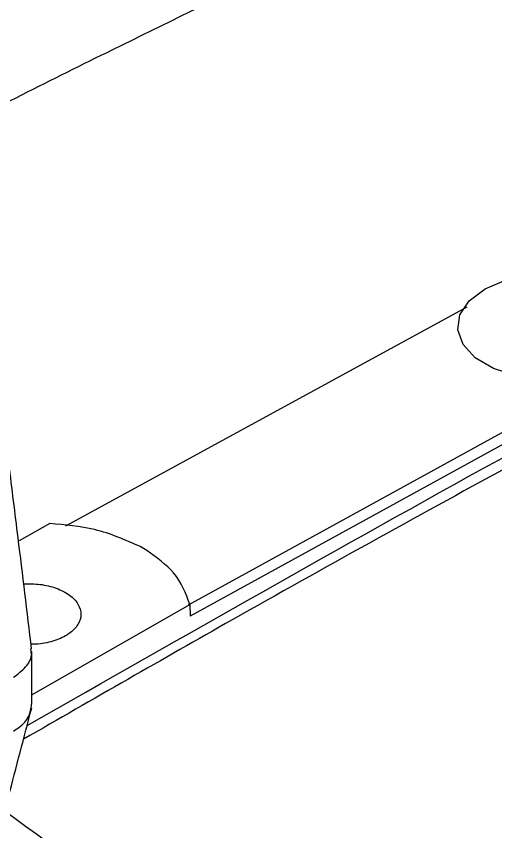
# Model space of a CAD drawing. Extents: x 7 to 135, y 1 to 99.
# Drawn here: x 96.115 to 97.026, y 83.127 to 84.675 of the extents above; entities that cross this region are included whole.
import ezdxf

# ---------------------------------------------------------------- set-up
doc = ezdxf.new("R2010")
doc.units = 0
doc.header["$MEASUREMENT"] = 0
doc.layers.add('OBJECT', color=7, linetype='CONTINUOUS')

msp = doc.modelspace()

# ---------------------------------------------------------------- linework, layer by layer
at = {"layer": 'OBJECT'}
for p, q in [((96.2088, 83.7078), (96.9716, 84.1231)), ((96.4422, 83.5579), (97.4246, 84.0968)), ((97.4342, 84.0789), (96.4454, 83.5363)), ((96.1785, 83.712), (96.1203, 83.679)), ((96.1444, 83.3865), (96.4446, 83.5584)), ((96.4446, 83.5584), (96.4454, 83.5363)), ((96.1444, 83.3688), (96.1444, 83.4692))]:
    msp.add_line(p, q, dxfattribs=at)
at = {"layer": 'OBJECT', "flags": 128}
msp.add_lwpolyline([(97.1622, 83.9875), (97.1128, 83.9858), (97.0646, 83.9921), (97.0214, 84.0061), (96.9868, 84.0265), (96.9636, 84.0517), (96.9536, 84.0797), (96.9576, 84.1082), (96.9754, 84.1348), (97.0055, 84.1575), (97.0454, 84.1744), (97.092, 84.1841), (97.1414, 84.1858), (97.1896, 84.1794), (97.2328, 84.1655), (97.2674, 84.1451), (97.2906, 84.1198), (97.3006, 84.0919), (97.2966, 84.0634), (97.2788, 84.0367), (97.2487, 84.014), (97.2088, 83.9972), (97.1622, 83.9875)], dxfattribs=at)
at = {"layer": 'OBJECT'}
for centre, radius, start, end in [((94.7298, 80.8469), 3.2534, 59.8733, 60.1321), ((93.0412, 79.3048), 4.6098, 39.431, 59.0781), ((93.328, 79.2974), 4.755, 34.854, 54.4687)]:
    msp.add_arc(centre, radius, start, end, dxfattribs=at)
for points, knots in [([(98.6439, 85.6519), (98.4577, 85.5765), (98.0698, 85.4194), (97.485, 85.1661), (96.8888, 84.895), (96.3776, 84.6525), (96.0674, 84.4961), (95.9525, 84.4381)], [0, 0, 0, 0, 0.204618, 0.426067, 0.647756, 0.869649, 1, 1, 1, 1]), ([(96.1354, 83.3284), (96.4338, 83.4983), (97.0792, 83.8657), (98.0172, 84.3614), (98.6559, 84.6726), (98.9479, 84.815)], [0, 0, 0, 0, 0.318193, 0.688226, 1, 1, 1, 1]), ([(98.9479, 84.7938), (98.8405, 84.7421), (98.5515, 84.6031), (98.0907, 84.3707), (97.5644, 84.0976), (97.0457, 83.8189), (96.5667, 83.5543), (96.2607, 83.3783), (96.1286, 83.3024)], [0, 0, 0, 0, 0.1144401, 0.3078427, 0.4905229, 0.6744076, 0.8594971, 1, 1, 1, 1]), ([(96.1441, 83.474), (96.1356, 83.5443), (96.1215, 83.6613), (96.1069, 83.778), (96.101, 83.8246)], [0, 0, 0, 0, 0.600829, 1, 1, 1, 1]), ([(96.35, 83.6682), (96.3223, 83.6806), (96.2712, 83.7034), (96.2077, 83.7093), (96.1785, 83.712)], [0, 0, 0, 0, 0.541513, 1, 1, 1, 1]), ([(96.4446, 83.5584), (96.4368, 83.5793), (96.4225, 83.6178), (96.3815, 83.6473), (96.3627, 83.6609)], [0, 0, 0, 0, 0.54186, 1, 1, 1, 1]), ([(96.1291, 83.5972), (96.1394, 83.5973), (96.1611, 83.5976), (96.1919, 83.5899), (96.2174, 83.5768), (96.234, 83.5592), (96.2396, 83.5394), (96.2336, 83.5196), (96.2206, 83.5063), (96.2032, 83.4952), (96.1815, 83.487), (96.1578, 83.4821), (96.145, 83.4829), (96.1433, 83.483)], [0, 0, 0, 0, 0.096877, 0.203626, 0.310367, 0.417091, 0.523824, 0.630572, 0.737312, 0.770881, 0.877622, 0.984362, 1, 1, 1, 1]), ([(96.1096, 83.4201), (96.118, 83.4264), (96.1348, 83.4389), (96.1454, 83.4583), (96.1432, 83.4698), (96.1425, 83.4738)], [0, 0, 0, 0, 0.396024, 0.792039, 1, 1, 1, 1]), ([(96.1096, 83.3181), (96.1131, 83.3202), (96.1257, 83.328), (96.1409, 83.345), (96.1431, 83.3611), (96.1441, 83.3688)], [0, 0, 0, 0, 0.165875, 0.59765, 1, 1, 1, 1]), ([(96.0874, 83.1455), (96.0916, 83.1613), (96.1109, 83.2337), (96.1296, 83.3058), (96.1442, 83.3621)], [0, 0, 0, 0, 0.21798, 1, 1, 1, 1])]:
    msp.add_open_spline(points, degree=3, knots=knots, dxfattribs=at)

doc.saveas('drawing.dxf')
